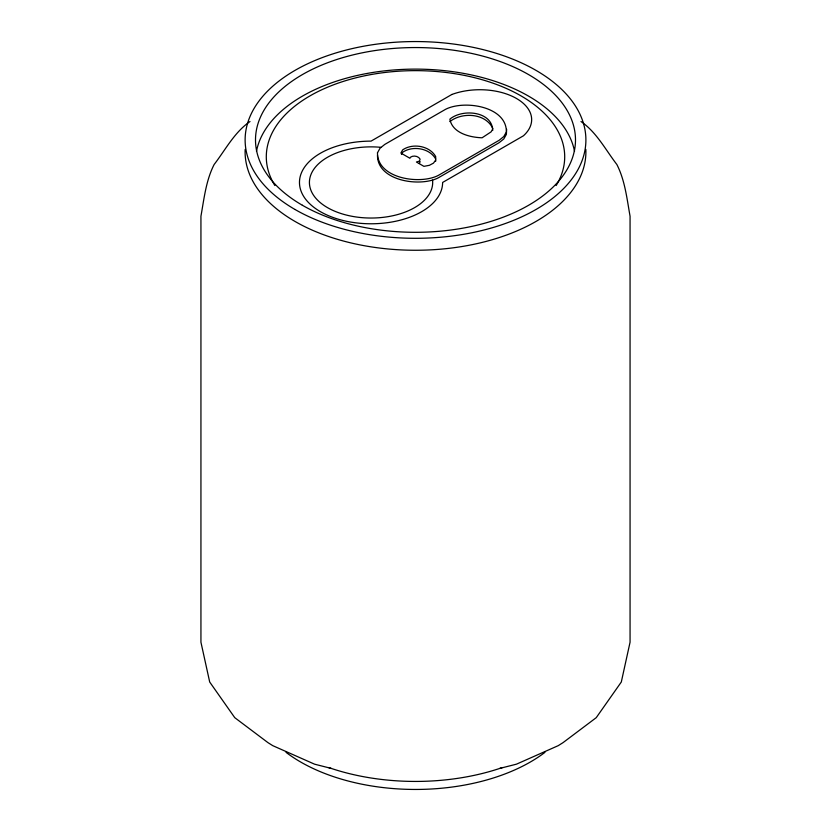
<?xml version="1.0" encoding="UTF-8"?>
<svg xmlns="http://www.w3.org/2000/svg" width="831" height="831" viewBox="0 0 831 831"><rect width="100%" height="100%" fill="white"/><g stroke="black" fill="none" stroke-linecap="round" stroke-linejoin="round"><path stroke-width="1.25" d="M435.673 161.307L435.683 156.55C429.606 145.705 412.633 142.942 402.671 149.871L400.864 153.039L409.912 158.264L410.369 157.288C413.236 155.096 418.388 155.948 420.133 159.188L419.364 161.131L416.404 162.014L423.914 166.345L429.388 165.307L433.481 163.125L435.673 160.082M420.133 161.598L419.364 163.541M377.482 155.179C377.129 181.085 420.185 187.349 438.394 177.772L499.067 142.735L503.794 138.954L506.38 134.373L506.63 129.304M492.71 130.498C492.316 111.053 462.223 108.57 449.862 119.176C452.459 133.168 469.858 137.385 482.094 137.79L491.121 131.849L492.658 129.106M401.466 154.389L402.671 152.281C412.633 145.352 429.606 148.105 435.683 158.96M250.006 121.523C234.311 132.368 225.492 149.746 214.128 164.517C205.984 180.462 204.062 198.796 200.936 216.247L200.936 642.207L209.692 682.012L234.758 717.662L267.925 742.613L272.755 745.656L314.565 764.177L331.102 768.374M449.862 121.586C462.316 111.832 485.678 113.141 492.814 128.483M499.898 768.374L516.435 764.177L558.245 745.656L563.075 742.613L596.243 717.662L621.308 682.012L630.064 642.207L630.064 216.247C626.938 198.796 625.016 180.462 616.872 164.517C605.508 149.746 596.689 132.368 580.994 121.523M432.556 180.13A61.639 35.588 0 0 1 370.408 218.034A61.639 35.588 0 0 1 309.641 179.403A61.639 35.588 0 0 1 380.941 147.326M274.843 185.521A149.206 86.144 0 0 1 415.5 70.645A149.206 86.144 0 0 1 556.157 185.521M256.467 151.346A159.999 92.376 0 0 1 415.5 69.118A159.999 92.376 0 0 1 574.533 151.346M585.845 149.445A170.397 98.38 0 0 1 415.5 250.256A170.397 98.38 0 0 1 245.155 149.445M502.412 767.522A168.797 97.456 0 0 1 328.588 767.522M544.959 752.346A162.523 93.83 0 0 1 286.041 752.346M377.482 152.779C377.129 178.686 420.185 184.939 438.394 175.362L499.067 140.335L503.794 136.544L506.38 131.963C506.723 106.056 463.677 99.803 445.458 109.38L384.784 144.417L380.058 148.198L377.482 152.779M451.835 94.485L371.052 141.125A71.58 41.321 0 0 0 299.472 182.456A71.58 41.321 0 0 0 371.052 223.778A71.58 41.321 0 0 0 442.622 182.456L523.405 135.817A51.782 29.895 0 0 0 516.487 98.484A51.782 29.895 0 0 0 451.835 94.485M295.015 209.485A170.397 98.38 0 0 0 580.09 165.39A170.397 98.38 0 0 0 371.395 44.905A170.397 98.38 0 0 0 295.015 209.485M302.359 205.247A159.999 92.376 0 0 0 570.045 163.832A159.999 92.376 0 0 0 374.085 50.701A159.999 92.376 0 0 0 302.359 205.247"/></g></svg>
